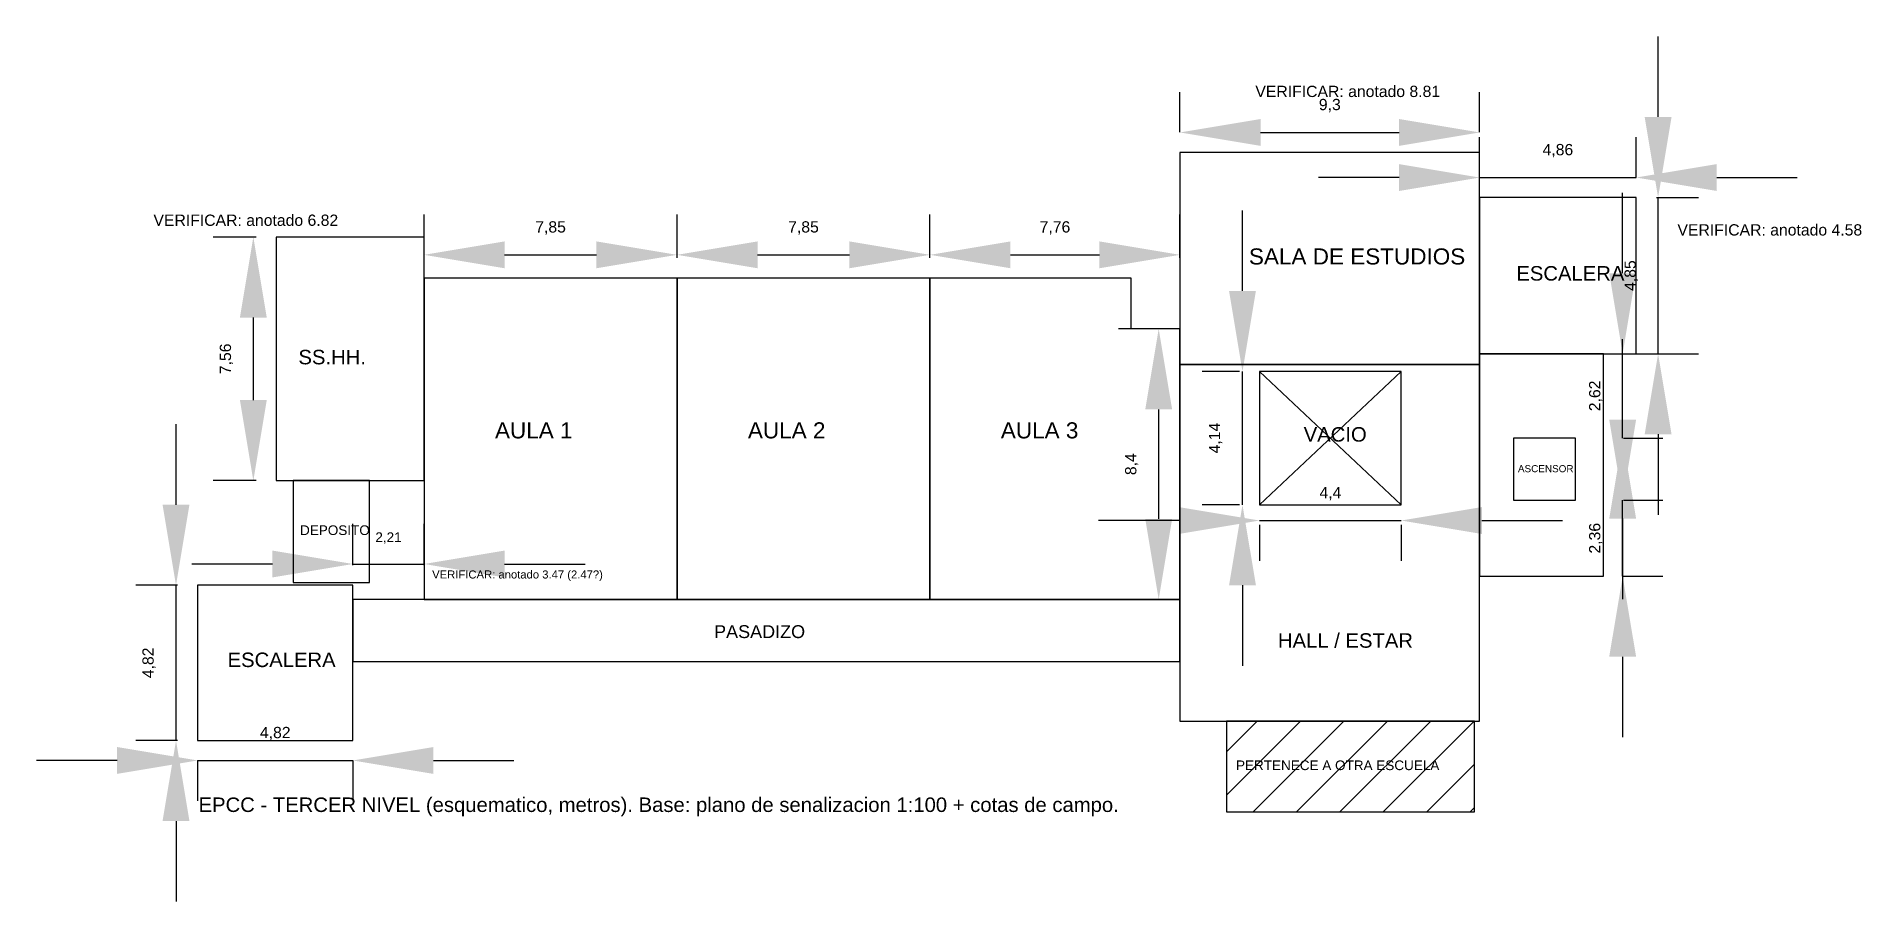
# Model space of a CAD drawing. Header units: millimetres. Extents: x -12 to 44.6, y -9.4 to 17.5.
import ezdxf

# ---------------------------------------------------------------- set-up
doc = ezdxf.new("R2010")
doc.units = ezdxf.units.MM
for name, color, linetype in [('AMBIENTES', 7, 'Continuous'), ('COTAS', 7, 'Continuous'), ('MUROS', 7, 'Continuous'), ('OTRA_ESCUELA', 7, 'Continuous'), ('VERIFICAR', 7, 'Continuous')]:
    doc.layers.add(name, color=color, linetype=linetype)
doc.styles.get("Standard").update_dxf_attribs({"font": 'arial.ttf'})
doc.dimstyles.new('ISO-25', dxfattribs={"dimtxt": 2.5, "dimasz": 2.5, "dimexe": 1.25, "dimexo": 0.625, "dimtad": 1, "dimtxsty": 'Standard', "dimcen": 2.5, "dimadec": 0, "dimazin": 0, "dimtfac": 1, "dimtmove": 0, "dimatfit": 3, "dimfxl": 1, "dimarcsym": 0})

# ---------------------------------------------------------------- blocks, each defined once
blk = doc.blocks.new('*D16')
at = {"layer": 'COTAS', "color": 0, "lineweight": -2, "transparency": 16777216}
for p, q in [((15.7, 10.605), (15.7, 11.95)), ((23.46, 10.605), (23.46, 11.95)), ((18.2, 10.7), (20.96, 10.7))]:
    blk.add_line(p, q, dxfattribs=at)
at = {"layer": 'COTAS', "color": 0, "transparency": 16777216}
for points in [[(18.2, 11.117), (18.2, 10.283), (15.7, 10.7)], [(20.96, 11.117), (20.96, 10.283), (23.46, 10.7)]]:
    blk.add_solid(points, dxfattribs=at)
at = {"layer": 'Defpoints', "color": 0, "transparency": 16777216}
for p in [(23.46, 10.7), (15.7, 9.98), (23.46, 9.98)]:
    blk.add_point(p, dxfattribs=at)
at = {"layer": 'COTAS', "color": 0, "transparency": 16777216, "insert": (19.58, 11.535), "char_height": 0.35, "attachment_point": 5}
blk.add_mtext('7,76', dxfattribs=at)
blk = doc.blocks.new('*D17')
at = {"layer": 'COTAS', "color": 0, "lineweight": -2, "transparency": 16777216}
for p, q in [((0, 10.605), (0, 11.95)), ((7.85, 10.605), (7.85, 11.95)), ((2.5, 10.7), (5.35, 10.7))]:
    blk.add_line(p, q, dxfattribs=at)
at = {"layer": 'COTAS', "color": 0, "transparency": 16777216}
for points in [[(2.5, 11.117), (2.5, 10.283), (0, 10.7)], [(5.35, 11.117), (5.35, 10.283), (7.85, 10.7)]]:
    blk.add_solid(points, dxfattribs=at)
at = {"layer": 'Defpoints', "color": 0, "transparency": 16777216}
for p in [(7.85, 10.7), (0, 9.98), (7.85, 9.98)]:
    blk.add_point(p, dxfattribs=at)
at = {"layer": 'COTAS', "color": 0, "transparency": 16777216, "insert": (3.925, 11.535), "char_height": 0.35, "attachment_point": 5}
blk.add_mtext('7,85', dxfattribs=at)
blk = doc.blocks.new('*D18')
at = {"layer": 'COTAS', "color": 0, "lineweight": -2, "transparency": 16777216}
for p, q in [((7.85, 10.605), (7.85, 11.95)), ((15.7, 10.605), (15.7, 11.95)), ((10.35, 10.7), (13.2, 10.7))]:
    blk.add_line(p, q, dxfattribs=at)
at = {"layer": 'COTAS', "color": 0, "transparency": 16777216}
for points in [[(10.35, 11.117), (10.35, 10.283), (7.85, 10.7)], [(13.2, 11.117), (13.2, 10.283), (15.7, 10.7)]]:
    blk.add_solid(points, dxfattribs=at)
at = {"layer": 'Defpoints', "color": 0, "transparency": 16777216}
for p in [(15.7, 10.7), (7.85, 9.98), (15.7, 9.98)]:
    blk.add_point(p, dxfattribs=at)
at = {"layer": 'COTAS', "color": 0, "transparency": 16777216, "insert": (11.775, 11.535), "char_height": 0.35, "attachment_point": 5}
blk.add_mtext('7,85', dxfattribs=at)
blk = doc.blocks.new('*D19')
at = {"layer": 'COTAS', "color": 0, "lineweight": -2, "transparency": 16777216}
for p, q in [((22.835, 8.4), (21.55, 8.4)), ((22.8, 2.5), (22.8, 5.9)), ((22.835, 0), (21.55, 0))]:
    blk.add_line(p, q, dxfattribs=at)
at = {"layer": 'COTAS', "color": 0, "transparency": 16777216}
for points in [[(22.383, 5.9), (23.217, 5.9), (22.8, 8.4)], [(22.383, 2.5), (23.217, 2.5), (22.8, 0)]]:
    blk.add_solid(points, dxfattribs=at)
at = {"layer": 'Defpoints', "color": 0, "transparency": 16777216}
for p in [(22.8, 8.4), (23.46, 8.4), (23.46, 0)]:
    blk.add_point(p, dxfattribs=at)
at = {"layer": 'COTAS', "color": 0, "transparency": 16777216, "insert": (21.965, 4.2), "char_height": 0.35, "attachment_point": 5, "rotation": 90}
blk.add_mtext('8,4', dxfattribs=at)
blk = doc.blocks.new('*D20')
at = {"layer": 'COTAS', "color": 0, "lineweight": -2, "transparency": 16777216}
for p, q in [((-9.53, -5), (-12.03, -5)), ((-7.03, -5), (-2.21, -5)), ((-7.03, -5.005), (-7.03, -6.25)), ((-2.21, -5.005), (-2.21, -6.25)), ((0.29, -5), (2.79, -5))]:
    blk.add_line(p, q, dxfattribs=at)
at = {"layer": 'COTAS', "color": 0, "transparency": 16777216}
for points in [[(-9.53, -4.583), (-9.53, -5.417), (-7.03, -5)], [(0.29, -4.583), (0.29, -5.417), (-2.21, -5)]]:
    blk.add_solid(points, dxfattribs=at)
at = {"layer": 'Defpoints', "color": 0, "transparency": 16777216}
for p in [(-7.03, -4.38), (-2.21, -4.38), (-2.21, -5)]:
    blk.add_point(p, dxfattribs=at)
at = {"layer": 'COTAS', "color": 0, "transparency": 16777216, "insert": (-4.62, -4.165), "char_height": 0.35, "attachment_point": 5}
blk.add_mtext('4,82', dxfattribs=at)
blk = doc.blocks.new('*D21')
at = {"layer": 'COTAS', "color": 0, "lineweight": -2, "transparency": 16777216}
for p, q in [((-7.7, 2.94), (-7.7, 5.44)), ((-7.655, 0.44), (-8.95, 0.44)), ((-7.7, -4.38), (-7.7, 0.44)), ((-7.655, -4.38), (-8.95, -4.38)), ((-7.7, -6.88), (-7.7, -9.38))]:
    blk.add_line(p, q, dxfattribs=at)
at = {"layer": 'COTAS', "color": 0, "transparency": 16777216}
for points in [[(-8.117, 2.94), (-7.283, 2.94), (-7.7, 0.44)], [(-8.117, -6.88), (-7.283, -6.88), (-7.7, -4.38)]]:
    blk.add_solid(points, dxfattribs=at)
at = {"layer": 'Defpoints', "color": 0, "transparency": 16777216}
for p in [(-7.7, 0.44), (-7.03, 0.44), (-7.03, -4.38)]:
    blk.add_point(p, dxfattribs=at)
at = {"layer": 'COTAS', "color": 0, "transparency": 16777216, "insert": (-8.535, -1.97), "char_height": 0.35, "attachment_point": 5, "rotation": 90}
blk.add_mtext('4,82', dxfattribs=at)
blk = doc.blocks.new('*D22')
at = {"layer": 'COTAS', "color": 0, "lineweight": -2, "transparency": 16777216}
for p, q in [((23.43, 2.45), (20.93, 2.45)), ((25.93, 2.45), (30.33, 2.45)), ((25.93, 2.315), (25.93, 1.2)), ((30.33, 2.315), (30.33, 1.2)), ((32.83, 2.45), (35.33, 2.45))]:
    blk.add_line(p, q, dxfattribs=at)
at = {"layer": 'COTAS', "color": 0, "transparency": 16777216}
for points in [[(23.43, 2.867), (23.43, 2.033), (25.93, 2.45)], [(32.83, 2.867), (32.83, 2.033), (30.33, 2.45)]]:
    blk.add_solid(points, dxfattribs=at)
at = {"layer": 'Defpoints', "color": 0, "transparency": 16777216}
for p in [(25.93, 2.94), (30.33, 2.94), (30.33, 2.45)]:
    blk.add_point(p, dxfattribs=at)
at = {"layer": 'COTAS', "color": 0, "transparency": 16777216, "insert": (28.13, 3.285), "char_height": 0.35, "attachment_point": 5}
blk.add_mtext('4,4', dxfattribs=at)
blk = doc.blocks.new('*D23')
at = {"layer": 'COTAS', "color": 0, "lineweight": -2, "transparency": 16777216}
for p, q in [((25.4, 9.58), (25.4, 12.08)), ((25.305, 7.08), (24.15, 7.08)), ((25.4, 2.94), (25.4, 7.08)), ((25.305, 2.94), (24.15, 2.94)), ((25.4, 0.44), (25.4, -2.06))]:
    blk.add_line(p, q, dxfattribs=at)
at = {"layer": 'COTAS', "color": 0, "transparency": 16777216}
for points in [[(24.983, 9.58), (25.817, 9.58), (25.4, 7.08)], [(24.983, 0.44), (25.817, 0.44), (25.4, 2.94)]]:
    blk.add_solid(points, dxfattribs=at)
at = {"layer": 'Defpoints', "color": 0, "transparency": 16777216}
for p in [(25.4, 7.08), (25.93, 7.08), (25.93, 2.94)]:
    blk.add_point(p, dxfattribs=at)
at = {"layer": 'COTAS', "color": 0, "transparency": 16777216, "insert": (24.565, 5.01), "char_height": 0.35, "attachment_point": 5, "rotation": 90}
blk.add_mtext('4,14', dxfattribs=at)
blk = doc.blocks.new('*D24')
at = {"layer": 'COTAS', "color": 0, "lineweight": -2, "transparency": 16777216}
for p, q in [((32.76, 13.105), (32.76, 14.35)), ((37.62, 13.105), (37.62, 14.35)), ((30.26, 13.1), (27.76, 13.1)), ((32.76, 13.1), (37.62, 13.1)), ((40.12, 13.1), (42.62, 13.1))]:
    blk.add_line(p, q, dxfattribs=at)
at = {"layer": 'COTAS', "color": 0, "transparency": 16777216}
for points in [[(30.26, 13.517), (30.26, 12.683), (32.76, 13.1)], [(40.12, 13.517), (40.12, 12.683), (37.62, 13.1)]]:
    blk.add_solid(points, dxfattribs=at)
at = {"layer": 'Defpoints', "color": 0, "transparency": 16777216}
for p in [(37.62, 13.1), (32.76, 12.48), (37.62, 12.48)]:
    blk.add_point(p, dxfattribs=at)
at = {"layer": 'COTAS', "color": 0, "transparency": 16777216, "insert": (35.19, 13.935), "char_height": 0.35, "attachment_point": 5}
blk.add_mtext('4,86', dxfattribs=at)
blk = doc.blocks.new('*D27')
at = {"layer": 'Defpoints', "color": 0, "transparency": 16777216}
for p in [(-5.3, 11.25), (-4.59, 11.25), (-4.59, 3.69)]:
    blk.add_point(p, dxfattribs=at)
at = {"layer": 'VERIFICAR', "color": 0, "lineweight": -2, "transparency": 16777216}
for p, q in [((-5.215, 11.25), (-6.55, 11.25)), ((-5.3, 6.19), (-5.3, 8.75)), ((-5.215, 3.69), (-6.55, 3.69))]:
    blk.add_line(p, q, dxfattribs=at)
at = {"layer": 'VERIFICAR', "color": 0, "transparency": 16777216}
for points in [[(-5.717, 8.75), (-4.883, 8.75), (-5.3, 11.25)], [(-5.717, 6.19), (-4.883, 6.19), (-5.3, 3.69)]]:
    blk.add_solid(points, dxfattribs=at)
at = {"layer": 'VERIFICAR', "color": 0, "transparency": 16777216, "insert": (-6.135, 7.47), "char_height": 0.35, "attachment_point": 5, "rotation": 90}
blk.add_mtext('7,56', dxfattribs=at)
blk = doc.blocks.new('*D28')
at = {"layer": 'Defpoints', "color": 0, "transparency": 16777216}
for p in [(32.76, 14.5), (23.46, 13.88), (32.76, 13.88)]:
    blk.add_point(p, dxfattribs=at)
at = {"layer": 'VERIFICAR', "color": 0, "lineweight": -2, "transparency": 16777216}
for p, q in [((23.46, 14.505), (23.46, 15.75)), ((32.76, 14.505), (32.76, 15.75)), ((25.96, 14.5), (30.26, 14.5))]:
    blk.add_line(p, q, dxfattribs=at)
at = {"layer": 'VERIFICAR', "color": 0, "transparency": 16777216}
for points in [[(25.96, 14.917), (25.96, 14.083), (23.46, 14.5)], [(30.26, 14.917), (30.26, 14.083), (32.76, 14.5)]]:
    blk.add_solid(points, dxfattribs=at)
at = {"layer": 'VERIFICAR', "color": 0, "transparency": 16777216, "insert": (28.11, 15.335), "char_height": 0.35, "attachment_point": 5}
blk.add_mtext('9,3', dxfattribs=at)
blk = doc.blocks.new('*D29')
at = {"layer": 'Defpoints', "color": 0, "transparency": 16777216}
for p in [(0, 1.1), (-2.21, 0.44), (0, 0.44)]:
    blk.add_point(p, dxfattribs=at)
at = {"layer": 'VERIFICAR', "color": 0, "lineweight": -2, "transparency": 16777216}
for p, q in [((-2.21, 1.065), (-2.21, 2.35)), ((0, 1.065), (0, 2.35)), ((-4.71, 1.1), (-7.21, 1.1)), ((-2.21, 1.1), (0, 1.1)), ((2.5, 1.1), (5, 1.1))]:
    blk.add_line(p, q, dxfattribs=at)
at = {"layer": 'VERIFICAR', "color": 0, "transparency": 16777216}
for points in [[(-4.71, 1.517), (-4.71, 0.683), (-2.21, 1.1)], [(2.5, 1.517), (2.5, 0.683), (0, 1.1)]]:
    blk.add_solid(points, dxfattribs=at)
at = {"layer": 'VERIFICAR', "color": 0, "transparency": 16777216, "insert": (-1.105, 1.905), "char_height": 0.3, "attachment_point": 5}
blk.add_mtext('2,21', dxfattribs=at)
blk = doc.blocks.new('*D30')
at = {"layer": 'Defpoints', "color": 0, "transparency": 16777216}
for p in [(37.62, 12.48), (38.3, 12.48), (37.62, 7.63)]:
    blk.add_point(p, dxfattribs=at)
at = {"layer": 'VERIFICAR', "color": 0, "lineweight": -2, "transparency": 16777216}
for p, q in [((38.3, 14.98), (38.3, 17.48)), ((38.245, 12.48), (39.55, 12.48)), ((38.3, 7.63), (38.3, 12.48)), ((38.245, 7.63), (39.55, 7.63)), ((38.3, 5.13), (38.3, 2.63))]:
    blk.add_line(p, q, dxfattribs=at)
at = {"layer": 'VERIFICAR', "color": 0, "transparency": 16777216}
for points in [[(37.883, 14.98), (38.717, 14.98), (38.3, 12.48)], [(37.883, 5.13), (38.717, 5.13), (38.3, 7.63)]]:
    blk.add_solid(points, dxfattribs=at)
at = {"layer": 'VERIFICAR', "color": 0, "transparency": 16777216, "insert": (37.465, 10.055), "char_height": 0.35, "attachment_point": 5, "rotation": 90}
blk.add_mtext('4,85', dxfattribs=at)
blk = doc.blocks.new('*D31')
at = {"layer": 'COTAS', "color": 0, "lineweight": -2, "transparency": 16777216}
for p, q in [((37.2, 10.13), (37.2, 12.63)), ((37.2, 5.01), (37.2, 7.63)), ((37.225, 7.63), (38.45, 7.63)), ((37.225, 5.01), (38.45, 5.01)), ((37.2, 2.51), (37.2, 0.01))]:
    blk.add_line(p, q, dxfattribs=at)
at = {"layer": 'COTAS', "color": 0, "transparency": 16777216}
for points in [[(36.783, 10.13), (37.617, 10.13), (37.2, 7.63)], [(36.783, 2.51), (37.617, 2.51), (37.2, 5.01)]]:
    blk.add_solid(points, dxfattribs=at)
at = {"layer": 'Defpoints', "color": 0, "transparency": 16777216}
for p in [(36.6, 7.63), (37.2, 7.63), (36.6, 5.01)]:
    blk.add_point(p, dxfattribs=at)
at = {"layer": 'COTAS', "color": 0, "transparency": 16777216, "insert": (36.365, 6.32), "char_height": 0.35, "attachment_point": 5, "rotation": 90}
blk.add_mtext('2,62', dxfattribs=at)
blk = doc.blocks.new('*D32')
at = {"layer": 'COTAS', "color": 0, "lineweight": -2, "transparency": 16777216}
for p, q in [((37.2, 5.58), (37.2, 8.08)), ((37.2, 0.72), (37.2, 3.08)), ((37.225, 3.08), (38.45, 3.08)), ((37.225, 0.72), (38.45, 0.72)), ((37.2, -1.78), (37.2, -4.28))]:
    blk.add_line(p, q, dxfattribs=at)
at = {"layer": 'COTAS', "color": 0, "transparency": 16777216}
for points in [[(36.783, 5.58), (37.617, 5.58), (37.2, 3.08)], [(36.783, -1.78), (37.617, -1.78), (37.2, 0.72)]]:
    blk.add_solid(points, dxfattribs=at)
at = {"layer": 'Defpoints', "color": 0, "transparency": 16777216}
for p in [(36.6, 3.08), (37.2, 3.08), (36.6, 0.72)]:
    blk.add_point(p, dxfattribs=at)
at = {"layer": 'COTAS', "color": 0, "transparency": 16777216, "insert": (36.365, 1.9), "char_height": 0.35, "attachment_point": 5, "rotation": 90}
blk.add_mtext('2,36', dxfattribs=at)

msp = doc.modelspace()

# ---------------------------------------------------------------- hatches: boundary and pattern name
at = {"layer": 'OTRA_ESCUELA'}
h = msp.add_hatch(dxfattribs=at)
h.set_pattern_fill('ANSI31', color=8, scale=0.3, style=0)
h.paths.add_polyline_path([(24.9, -6.6), (32.6, -6.6), (32.6, -3.78), (24.9, -3.78)])

# ---------------------------------------------------------------- linework, layer by layer
at = {"layer": 'MUROS', "color": 8}
for p, q in [((25.93, 2.94), (30.33, 7.08)), ((25.93, 7.08), (30.33, 2.94))]:
    msp.add_line(p, q, dxfattribs=at)
at = {"layer": 'MUROS'}
for points in [[(23.46, 7.29), (32.76, 7.29), (32.76, 13.88), (23.46, 13.88), (23.46, 7.29)], [(32.76, 7.63), (37.62, 7.63), (37.62, 12.48), (32.76, 12.48), (32.76, 7.63)], [(-4.59, 3.69), (0, 3.69), (0, 11.25), (-4.59, 11.25)], [(0, 0), (7.85, 0), (7.85, 9.98), (0, 9.98)], [(7.85, 0), (15.7, 0), (15.7, 9.98), (7.85, 9.98)], [(15.7, 0), (23.46, 0), (23.46, 8.4), (21.95, 8.4), (21.95, 9.98), (15.7, 9.98)], [(32.76, 0.72), (36.6, 0.72), (36.6, 7.63), (32.76, 7.63), (32.76, 0.72)], [(23.46, -3.78), (32.76, -3.78), (32.76, 7.29), (23.46, 7.29), (23.46, -3.78)], [(25.93, 2.94), (30.33, 2.94), (30.33, 7.08), (25.93, 7.08), (25.93, 2.94)], [(33.81, 3.08), (35.74, 3.08), (35.74, 5.01), (33.81, 5.01), (33.81, 3.08)], [(-4.06, 0.53), (-1.69, 0.53), (-1.69, 3.69), (-4.06, 3.69), (-4.06, 0.53)], [(-7.03, -4.38), (-2.21, -4.38), (-2.21, 0.44), (-7.03, 0.44), (-7.03, -4.38)], [(-2.21, -1.93), (23.46, -1.93), (23.46, 0), (-2.21, 0)]]:
    msp.add_lwpolyline(points, close=True, dxfattribs=at)
at = {"layer": 'OTRA_ESCUELA', "color": 8}
msp.add_lwpolyline([(24.9, -6.6), (32.6, -6.6), (32.6, -3.78), (24.9, -3.78), (24.9, -6.6)], close=True, dxfattribs=at)
at = {"layer": 'OTRA_ESCUELA'}
msp.add_lwpolyline([(24.9, -6.6), (32.6, -6.6), (32.6, -3.78), (24.9, -3.78)], close=True, dxfattribs=at)

# ---------------------------------------------------------------- texts
at = {"layer": 'AMBIENTES', "color": 4}
for s, height, p in [('SALA DE ESTUDIOS', 0.5, (25.6, 10.4)), ('ESCALERA', 0.45, (33.9, 9.9)), ('SS.HH.', 0.45, (-3.9, 7.3)), ('AULA 1', 0.5, (2.2, 5)), ('AULA 2', 0.5, (10.05, 5)), ('AULA 3', 0.5, (17.9, 5)), ('VACIO', 0.45, (27.3, 4.9)), ('ASCENSOR', 0.22, (33.95, 3.95)), ('DEPOSITO', 0.3, (-3.85, 2)), ('PASADIZO', 0.4, (9, -1.2)), ('HALL / ESTAR', 0.45, (26.5, -1.5)), ('ESCALERA', 0.45, (-6.1, -2.1))]:
    msp.add_text(s, height=height, dxfattribs=at).set_placement(p)
at = {"layer": 'AMBIENTES', "color": 7}
msp.add_text('EPCC - TERCER NIVEL (esquematico, metros). Base: plano de senalizacion 1:100 + cotas de campo.', height=0.45, dxfattribs=at).set_placement((-7, -6.6))
at = {"layer": 'OTRA_ESCUELA', "color": 8}
msp.add_text('PERTENECE A OTRA ESCUELA', height=0.3, dxfattribs=at).set_placement((25.2, -5.3))
at = {"layer": 'VERIFICAR', "color": 1}
for s, height, p in [('VERIFICAR: anotado 8.81', 0.35, (25.8, 15.6)), ('VERIFICAR: anotado 6.82', 0.35, (-8.4, 11.6)), ('VERIFICAR: anotado 4.58', 0.35, (38.9, 11.3)), ('VERIFICAR: anotado 3.47 (2.47?)', 0.25, (0.25, 0.65))]:
    msp.add_text(s, height=height, dxfattribs=at).set_placement(p)

# ---------------------------------------------------------------- dimensions: what is measured, and where the dimension line sits
at = {"layer": 'COTAS', "color": 2}
for p1, p2, distance, picture, middle in [((32.76, 12.48), (37.62, 12.48), 0.62, '*D24', (35.19, 13.935)), ((36.6, 5.01), (36.6, 7.63), -0.6, '*D31', (36.365, 6.32)), ((0, 9.98), (7.85, 9.98), 0.72, '*D17', (3.925, 11.535)), ((7.85, 9.98), (15.7, 9.98), 0.72, '*D18', (11.775, 11.535)), ((15.7, 9.98), (23.46, 9.98), 0.72, '*D16', (19.58, 11.535)), ((25.93, 2.94), (25.93, 7.08), 0.53, '*D23', (24.565, 5.01)), ((23.46, 0), (23.46, 8.4), 0.66, '*D19', (21.965, 4.2)), ((36.6, 0.72), (36.6, 3.08), -0.6, '*D32', (36.365, 1.9)), ((-7.03, -4.38), (-7.03, 0.44), 0.67, '*D21', (-8.535, -1.97)), ((25.93, 2.94), (30.33, 2.94), -0.49, '*D22', (28.13, 3.285)), ((-7.03, -4.38), (-2.21, -4.38), -0.62, '*D20', (-4.62, -4.165))]:
    dim = msp.add_aligned_dim(p1=p1, p2=p2, distance=distance, dimstyle='ISO-25', override={"dimtxt": 0.35}, dxfattribs=at)
    dim.commit()
    dim.dimension.update_dxf_attribs({"geometry": picture, "text_midpoint": middle})
at = {"layer": 'VERIFICAR', "color": 1}
for p1, p2, distance, override, picture, middle in [((37.62, 7.63), (37.62, 12.48), -0.68, {"dimtxt": 0.35}, '*D30', (37.465, 10.055)), ((23.46, 13.88), (32.76, 13.88), 0.62, {"dimtxt": 0.35}, '*D28', (28.11, 15.335)), ((-4.59, 3.69), (-4.59, 11.25), 0.71, {"dimtxt": 0.35}, '*D27', (-6.135, 7.47)), ((-2.21, 0.44), (0, 0.44), 0.66, {"dimtxt": 0.3}, '*D29', (-1.105, 1.905))]:
    dim = msp.add_aligned_dim(p1=p1, p2=p2, distance=distance, dimstyle='ISO-25', override=override, dxfattribs=at)
    dim.commit()
    dim.dimension.update_dxf_attribs({"geometry": picture, "text_midpoint": middle})

doc.saveas('drawing.dxf')
